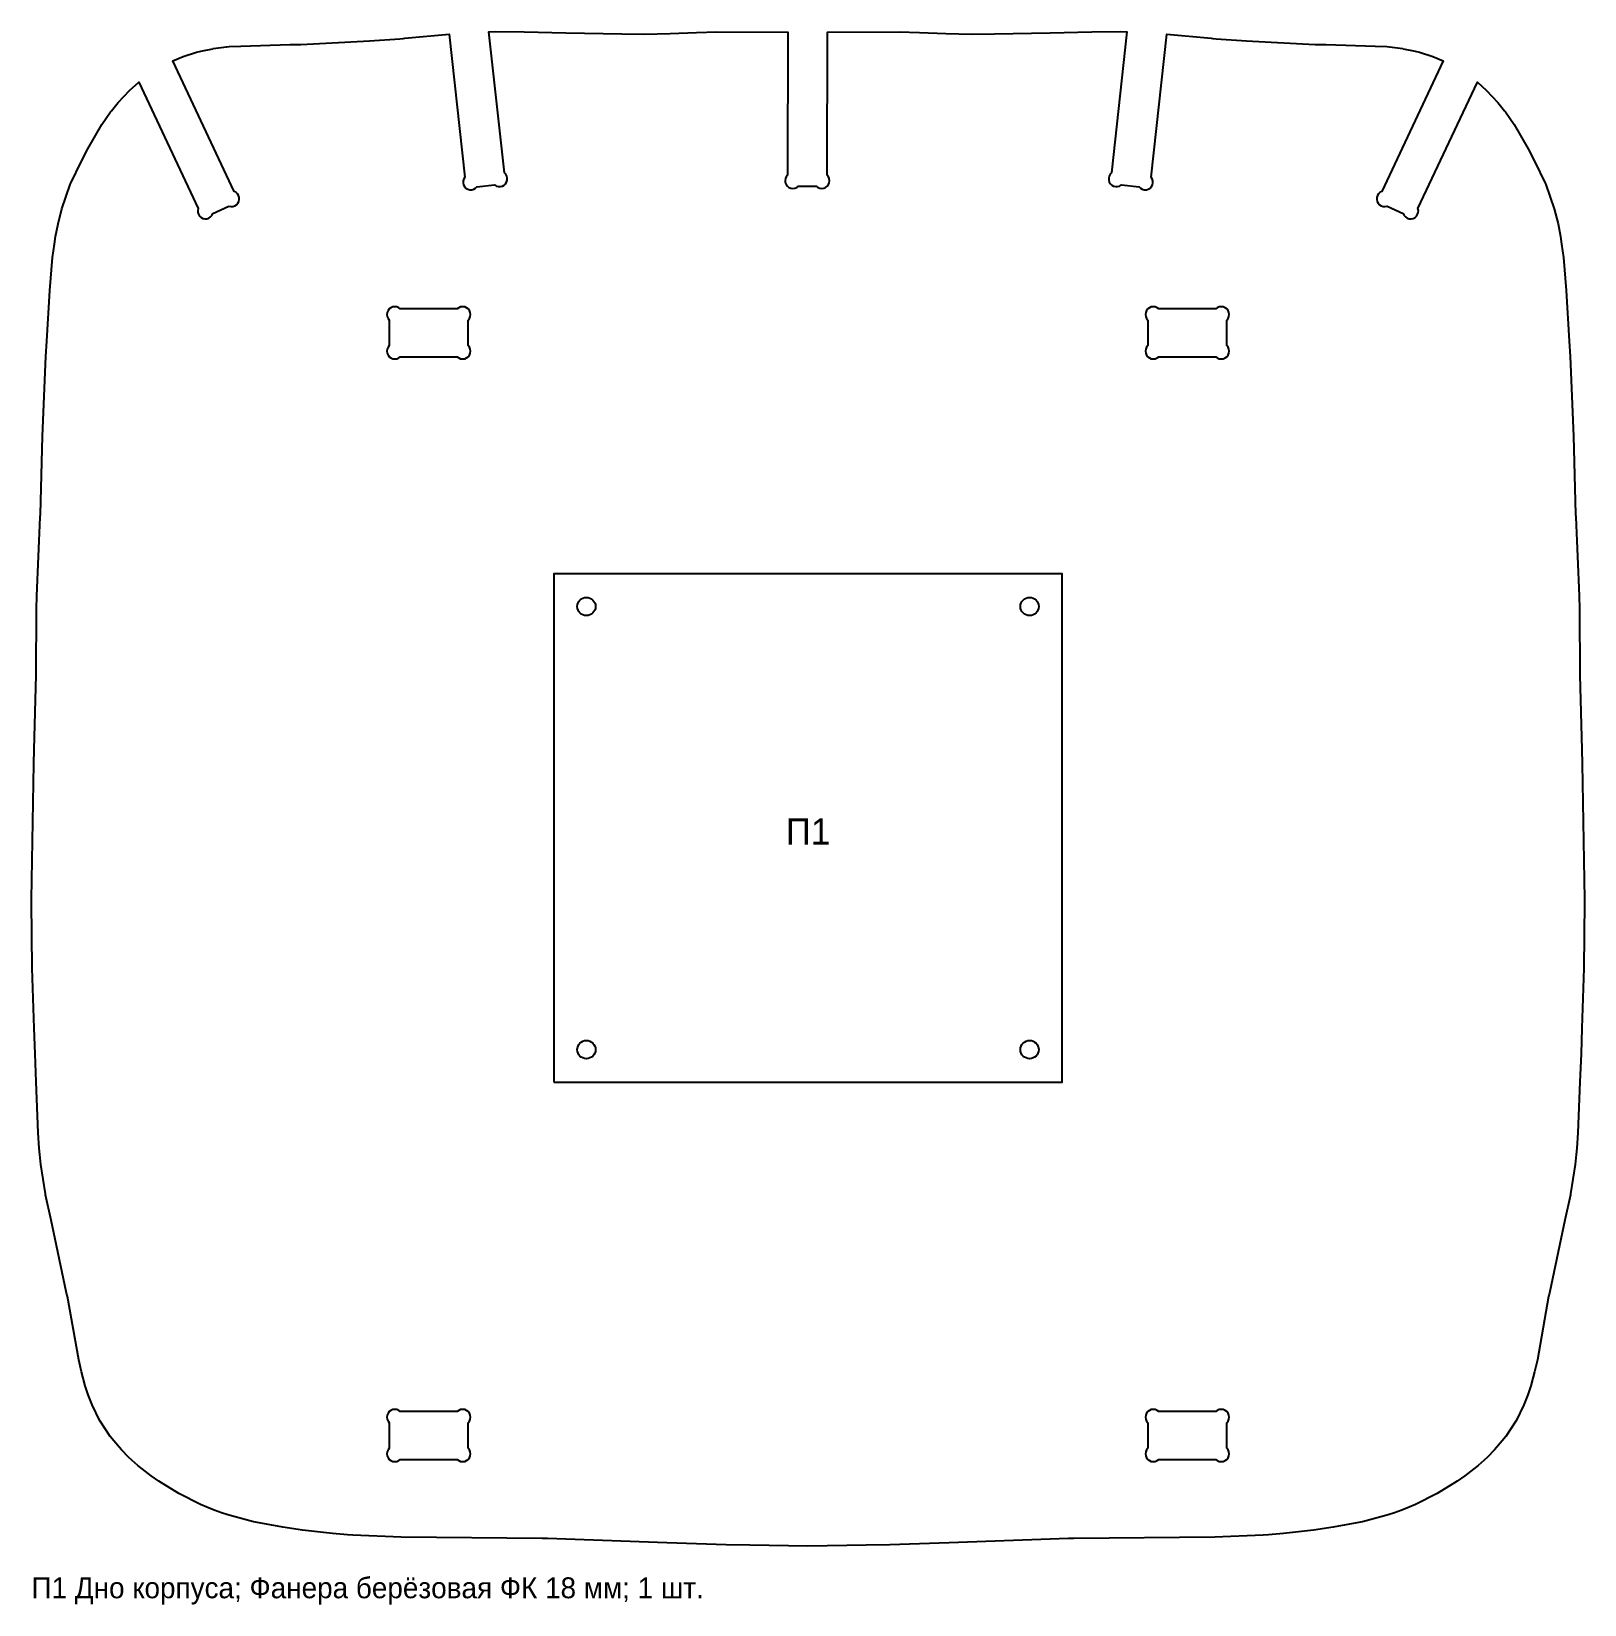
# Model space of a CAD drawing. Header units: millimetres. Extents: x 0 to 596, y -22 to 581.
import ezdxf
from ezdxf.enums import TextEntityAlignment as Align

# ---------------------------------------------------------------- set-up
doc = ezdxf.new("R2010")
doc.units = ezdxf.units.MM
for name, color, linetype in [('CUT_IN', 1, 'Continuous'), ('CUT_OUT', 7, 'Continuous'), ('DRILL', 3, 'Continuous'), ('MARK', 5, 'Continuous'), ('TEXT', 8, 'Continuous')]:
    doc.layers.add(name, color=color, linetype=linetype)

msp = doc.modelspace()

# ---------------------------------------------------------------- linework, layer by layer
at = {"layer": 'CUT_IN'}
for points in [[(168.43, 458.49), (168.33, 459.27), (168.03, 459.99), (167.55, 460.61), (167.55, 470.43), (168.03, 471.05), (168.33, 471.77), (168.43, 472.55), (168.33, 473.32), (168.03, 474.05), (167.55, 474.67), (166.93, 475.15), (166.21, 475.45), (165.43, 475.55), (164.65, 475.45), (163.93, 475.15), (163.31, 474.67), (141.5, 474.67), (140.87, 475.15), (140.15, 475.45), (139.37, 475.55), (138.6, 475.45), (137.87, 475.15), (137.25, 474.67), (136.78, 474.05), (136.48, 473.32), (136.37, 472.55), (136.48, 471.77), (136.78, 471.05), (137.25, 470.43), (137.25, 460.61), (136.78, 459.99), (136.48, 459.27), (136.37, 458.49), (136.48, 457.71), (136.78, 456.99), (137.25, 456.37), (137.87, 455.89), (138.6, 455.59), (139.37, 455.49), (140.15, 455.59), (140.87, 455.89), (141.5, 456.37), (163.31, 456.37), (163.93, 455.89), (164.65, 455.59), (165.43, 455.49), (166.21, 455.59), (166.93, 455.89), (167.55, 456.37), (168.03, 456.99), (168.33, 457.71), (168.43, 458.49)], [(459.43, 458.49), (459.33, 459.27), (459.03, 459.99), (458.55, 460.61), (458.55, 470.43), (459.03, 471.05), (459.33, 471.77), (459.43, 472.55), (459.33, 473.32), (459.03, 474.05), (458.55, 474.67), (457.93, 475.15), (457.21, 475.45), (456.43, 475.55), (455.65, 475.45), (454.93, 475.15), (454.31, 474.67), (432.5, 474.67), (431.87, 475.15), (431.15, 475.45), (430.37, 475.55), (429.6, 475.45), (428.87, 475.15), (428.25, 474.67), (427.78, 474.05), (427.48, 473.32), (427.37, 472.55), (427.48, 471.77), (427.78, 471.05), (428.25, 470.43), (428.25, 460.61), (427.78, 459.99), (427.48, 459.27), (427.37, 458.49), (427.48, 457.71), (427.78, 456.99), (428.25, 456.37), (428.87, 455.89), (429.6, 455.59), (430.37, 455.49), (431.15, 455.59), (431.87, 455.89), (432.5, 456.37), (454.31, 456.37), (454.93, 455.89), (455.65, 455.59), (456.43, 455.49), (457.21, 455.59), (457.93, 455.89), (458.55, 456.37), (459.03, 456.99), (459.33, 457.71), (459.43, 458.49)], [(168.43, 35.41), (168.33, 36.19), (168.03, 36.91), (167.55, 37.53), (167.55, 47.35), (168.03, 47.97), (168.33, 48.69), (168.43, 49.47), (168.33, 50.24), (168.03, 50.97), (167.55, 51.59), (166.93, 52.06), (166.21, 52.36), (165.43, 52.47), (164.65, 52.36), (163.93, 52.06), (163.31, 51.59), (141.5, 51.59), (140.87, 52.06), (140.15, 52.36), (139.37, 52.47), (138.6, 52.36), (137.87, 52.06), (137.25, 51.59), (136.78, 50.97), (136.48, 50.24), (136.37, 49.47), (136.48, 48.69), (136.78, 47.97), (137.25, 47.35), (137.25, 37.53), (136.78, 36.91), (136.48, 36.19), (136.37, 35.41), (136.48, 34.63), (136.78, 33.91), (137.25, 33.29), (137.87, 32.81), (138.6, 32.51), (139.37, 32.41), (140.15, 32.51), (140.87, 32.81), (141.5, 33.29), (163.31, 33.29), (163.93, 32.81), (164.65, 32.51), (165.43, 32.41), (166.21, 32.51), (166.93, 32.81), (167.55, 33.29), (168.03, 33.91), (168.33, 34.63), (168.43, 35.41)], [(459.43, 35.41), (459.33, 36.19), (459.03, 36.91), (458.55, 37.53), (458.55, 47.35), (459.03, 47.97), (459.33, 48.69), (459.43, 49.47), (459.33, 50.24), (459.03, 50.97), (458.55, 51.59), (457.93, 52.06), (457.21, 52.36), (456.43, 52.47), (455.65, 52.36), (454.93, 52.06), (454.31, 51.59), (432.5, 51.59), (431.87, 52.06), (431.15, 52.36), (430.37, 52.47), (429.6, 52.36), (428.87, 52.06), (428.25, 51.59), (427.78, 50.97), (427.48, 50.24), (427.37, 49.47), (427.48, 48.69), (427.78, 47.97), (428.25, 47.35), (428.25, 37.53), (427.78, 36.91), (427.48, 36.19), (427.37, 35.41), (427.48, 34.63), (427.78, 33.91), (428.25, 33.29), (428.87, 32.81), (429.6, 32.51), (430.37, 32.41), (431.15, 32.51), (431.87, 32.81), (432.5, 33.29), (454.31, 33.29), (454.93, 32.81), (455.65, 32.51), (456.43, 32.41), (457.21, 32.51), (457.93, 32.81), (458.55, 33.29), (459.03, 33.91), (459.33, 34.63), (459.43, 35.41)]]:
    msp.add_lwpolyline(points, close=True, dxfattribs=at)
at = {"layer": 'CUT_OUT'}
msp.add_lwpolyline([(1.01, 305.68), (1.85, 334.18), (1.95, 359.53), (2.07, 364.65), (3.37, 394.85), (3.42, 395.92), (4.23, 425.86), (5.55, 456.41), (5.86, 462.29), (6.99, 481.82), (8.08, 494.4), (8.79, 499.49), (9.26, 502.52), (10.18, 507.37), (11.62, 513.16), (14.87, 522.46), (14.98, 522.7), (19.14, 531.38), (21.68, 536.12), (26.98, 545.4), (30.33, 550.32), (30.66, 550.75), (33.2, 553.91), (37.56, 558.56), (41.13, 561.69), (63.92, 513.28), (63.76, 512.52), (63.79, 511.73), (64.03, 510.99), (64.46, 510.33), (65.04, 509.8), (65.73, 509.44), (66.5, 509.28), (67.28, 509.31), (68.03, 509.55), (68.68, 509.98), (69.21, 510.56), (69.57, 511.25), (75.74, 514.15), (76.5, 513.99), (77.28, 514.03), (78.03, 514.26), (78.69, 514.69), (79.21, 515.27), (79.57, 515.96), (79.74, 516.73), (79.7, 517.51), (79.46, 518.26), (79.04, 518.91), (78.46, 519.44), (77.77, 519.8), (54.19, 569.86), (58.18, 571.56), (63.26, 573.15), (65.02, 573.59), (69.58, 574.55), (69.68, 574.57), (74.77, 575.22), (75.9, 575.33), (80.28, 575.57), (99.07, 576.1), (103.38, 576.19), (127.33, 577.4), (129.68, 577.57), (141.35, 578.37), (142.54, 578.48), (143.26, 578.53), (160.23, 580.11), (166.23, 525.28), (165.82, 524.61), (165.6, 523.86), (165.58, 523.07), (165.77, 522.31), (166.15, 521.63), (166.69, 521.06), (167.36, 520.65), (168.11, 520.43), (168.89, 520.42), (169.65, 520.6), (170.34, 520.98), (170.9, 521.52), (177.68, 522.26), (178.35, 521.86), (179.1, 521.64), (179.88, 521.62), (180.64, 521.81), (181.33, 522.18), (181.9, 522.72), (182.3, 523.39), (182.52, 524.14), (182.54, 524.93), (182.35, 525.69), (181.98, 526.37), (181.44, 526.94), (175.52, 581.04), (178.09, 581.16), (189.06, 580.96), (205.02, 580.58), (226.42, 580.3), (235.07, 580.15), (245.06, 580.36), (255.16, 580.8), (262.93, 581.04), (290.11, 580.87), (289.98, 526.06), (289.51, 525.44), (289.21, 524.72), (289.1, 523.94), (289.2, 523.16), (289.5, 522.44), (289.98, 521.82), (290.6, 521.34), (291.32, 521.04), (292.09, 520.93), (292.87, 521.03), (293.6, 521.33), (294.22, 521.81), (301.03, 521.79), (301.65, 521.31), (302.38, 521.01), (303.15, 520.91), (303.93, 521.01), (304.65, 521.31), (305.27, 521.78), (305.75, 522.4), (306.05, 523.12), (306.16, 523.9), (306.06, 524.68), (305.76, 525.4), (305.28, 526.02), (305.41, 580.87), (332.88, 581.04), (340.65, 580.8), (350.75, 580.36), (360.73, 580.15), (369.39, 580.3), (390.78, 580.58), (406.75, 580.96), (417.72, 581.16), (420.28, 581.04), (414.37, 526.94), (413.83, 526.37), (413.45, 525.69), (413.27, 524.93), (413.28, 524.14), (413.5, 523.39), (413.91, 522.72), (414.47, 522.18), (415.16, 521.81), (415.92, 521.62), (416.7, 521.64), (417.46, 521.86), (418.13, 522.26), (424.9, 521.52), (425.47, 520.98), (426.15, 520.6), (426.91, 520.42), (427.7, 520.43), (428.45, 520.65), (429.12, 521.06), (429.66, 521.63), (430.04, 522.31), (430.22, 523.07), (430.2, 523.86), (429.99, 524.61), (429.58, 525.28), (435.57, 580.11), (452.54, 578.53), (453.27, 578.48), (454.45, 578.37), (466.12, 577.57), (468.47, 577.4), (492.42, 576.19), (496.73, 576.1), (515.53, 575.57), (519.9, 575.33), (521.03, 575.22), (526.13, 574.57), (526.23, 574.55), (530.78, 573.59), (532.55, 573.15), (537.63, 571.56), (541.61, 569.86), (518.04, 519.8), (517.34, 519.44), (516.76, 518.91), (516.34, 518.26), (516.1, 517.51), (516.07, 516.73), (516.23, 515.96), (516.59, 515.27), (517.12, 514.69), (517.78, 514.26), (518.52, 514.03), (519.3, 513.99), (520.07, 514.15), (526.24, 511.25), (526.59, 510.56), (527.12, 509.98), (527.78, 509.55), (528.53, 509.31), (529.31, 509.28), (530.07, 509.44), (530.77, 509.8), (531.35, 510.33), (531.77, 510.99), (532.01, 511.73), (532.05, 512.52), (531.88, 513.28), (554.68, 561.69), (558.24, 558.56), (562.6, 553.91), (565.14, 550.75), (565.48, 550.32), (568.82, 545.4), (574.13, 536.12), (576.66, 531.38), (580.83, 522.7), (580.93, 522.46), (584.19, 513.16), (585.63, 507.37), (586.54, 502.52), (587.01, 499.49), (587.72, 494.4), (588.81, 481.82), (589.94, 462.29), (590.26, 456.41), (591.58, 425.86), (592.38, 395.92), (592.43, 394.85), (593.74, 364.65), (593.85, 359.53), (593.95, 334.18), (594.79, 305.68), (594.95, 300.15), (595.81, 248.24), (595.8, 247.1), (595.51, 221.78), (594.78, 198.77), (594.45, 188.87), (594.02, 178.12), (593.19, 158.53), (592.8, 152.73), (592.61, 150.22), (592.16, 146.37), (590.46, 135.2), (590.39, 134.78), (588.3, 125.04), (582.44, 97.72), (582.32, 97.05), (582.04, 95.76), (577.7, 71.51), (576.6, 66.87), (575.23, 61.56), (573.99, 58.02), (572.53, 54.21), (569.54, 48.11), (569.48, 47.99), (569.45, 47.93), (565.58, 42.09), (564.23, 40.37), (561.25, 36.94), (558.39, 34.04), (555.01, 30.99), (553.36, 29.62), (549.83, 27.01), (546.95, 24.96), (539.25, 20.14), (531, 15.93), (528.59, 14.9), (525.75, 13.75), (522.91, 12.76), (520.45, 11.95), (510.63, 9.37), (508.39, 8.88), (499.34, 7.27), (491.83, 6.08), (480.27, 4.86), (474.56, 4.31), (472.57, 4.2), (453.92, 3.44), (399.91, 2.92), (398.72, 2.88), (397.89, 2.87), (352.05, 1.28), (329.31, 0.5), (320.25, 0.34), (297.9, 0), (275.55, 0.34), (266.49, 0.5), (243.76, 1.28), (197.91, 2.87), (197.08, 2.88), (195.9, 2.92), (141.88, 3.44), (123.24, 4.2), (121.24, 4.31), (115.53, 4.86), (103.98, 6.08), (96.46, 7.27), (87.41, 8.88), (85.18, 9.37), (75.35, 11.95), (72.89, 12.76), (70.06, 13.75), (67.22, 14.9), (64.81, 15.93), (56.56, 20.14), (48.86, 24.96), (45.98, 27.01), (42.44, 29.62), (40.79, 30.99), (37.41, 34.04), (34.56, 36.94), (31.58, 40.37), (30.22, 42.09), (26.36, 47.93), (26.32, 47.99), (26.26, 48.11), (23.27, 54.21), (21.81, 58.02), (20.58, 61.56), (19.21, 66.87), (18.11, 71.51), (13.76, 95.76), (13.49, 97.05), (13.36, 97.72), (7.5, 125.04), (5.42, 134.78), (5.35, 135.2), (3.65, 146.37), (3.19, 150.22), (3.01, 152.73), (2.62, 158.53), (1.79, 178.12), (1.36, 188.87), (1.03, 198.77), (0.3, 221.78), (0.01, 247.1), (0, 248.24), (0.85, 300.15), (1.01, 305.68)], close=True, dxfattribs=at)
at = {"layer": 'DRILL'}
for centre in [(212.9, 360.52), (382.9, 360.52), (212.9, 190.52), (382.9, 190.52)]:
    msp.add_circle(centre, 3.5, dxfattribs=at)
at = {"layer": 'MARK'}
msp.add_lwpolyline([(200.4, 178.02), (395.4, 178.02), (395.4, 373.02), (200.4, 373.02), (200.4, 178.02)], dxfattribs=at)

# ---------------------------------------------------------------- texts
at = {"layer": 'TEXT'}
msp.add_text('П1', height=10, dxfattribs=at).set_placement((297.9, 274.19), align=Align.MIDDLE_CENTER)
msp.add_text('П1 Дно корпуса; Фанера берёзовая ФК 18 мм; 1 шт.', height=8, dxfattribs=at).set_placement((0, -20))

doc.saveas('drawing.dxf')
